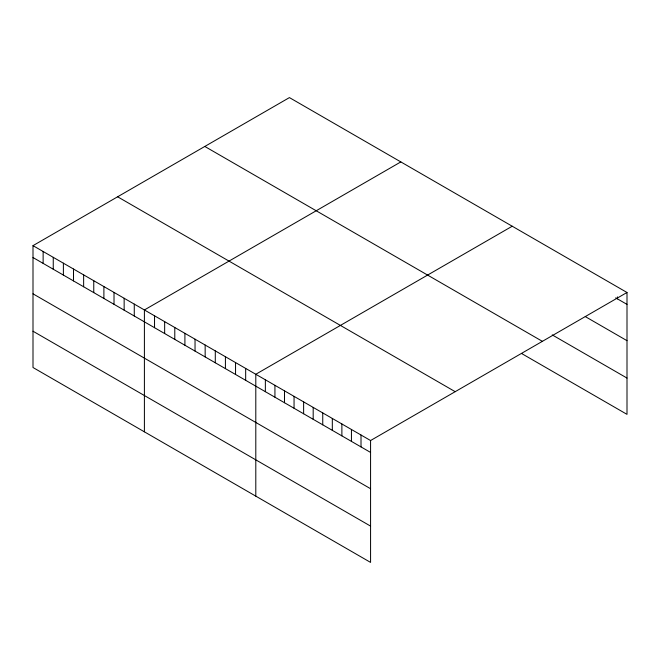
<?xml version="1.0" encoding="UTF-8"?>
<svg xmlns="http://www.w3.org/2000/svg" width="660" height="660" viewBox="0 0 660 660"><rect width="100%" height="100%" fill="white"/><g stroke="black" fill="none" stroke-linecap="round" stroke-linejoin="round"><path stroke-width="0.99" d="M33 245.644L370.573 440.534L370.573 562.403L33 367.513L33 245.644L289.426 97.597L627 292.487L627 414.356L521.788 353.62M400.826 161.914L144.4 309.952L144.4 431.821M512.226 226.223L255.799 374.269L255.799 496.138M370.573 440.534L627 292.487M615.697 297.858L627 304.384M585.263 316.577L627 340.675M552.222 334.892L627 378.064M204.806 146.446L542.38 341.344M117.62 196.787L455.194 391.685M33 257.532L370.573 452.43M33 293.824L370.573 488.722M33 331.221L370.573 526.111M617.438 296.885L617.438 298.864M361.012 435.014L361.012 446.911M351.442 429.495L351.442 441.391M341.88 423.967L341.88 435.864M332.318 418.448L332.318 430.345M322.748 412.929L322.748 424.826M313.186 407.401L313.186 419.298M303.625 401.882L303.625 413.779M294.055 396.363L294.055 408.26M284.493 390.835L284.493 402.732M274.931 385.316L274.931 397.213M265.361 379.797L265.361 391.693M245.668 368.428L245.668 380.317M235.546 362.579L235.546 374.476M225.415 356.73L225.415 368.626M215.292 350.881L215.292 362.777M205.161 345.04L205.161 356.936M195.038 339.19L195.038 351.087M184.907 333.341L184.907 345.238M174.785 327.5L174.785 339.388M164.654 321.651L164.654 333.548M154.531 315.802L154.531 327.698M134.269 304.111L134.269 316.008M124.146 298.262L124.146 310.159M114.015 292.413L114.015 304.31M103.892 286.572L103.892 298.46M93.761 280.723L93.761 292.619M83.638 274.873L83.638 286.77M73.507 269.024L73.507 280.921M63.385 263.183L63.385 275.08M53.254 257.334L53.254 269.23M43.131 251.485L43.131 263.381"/></g></svg>
